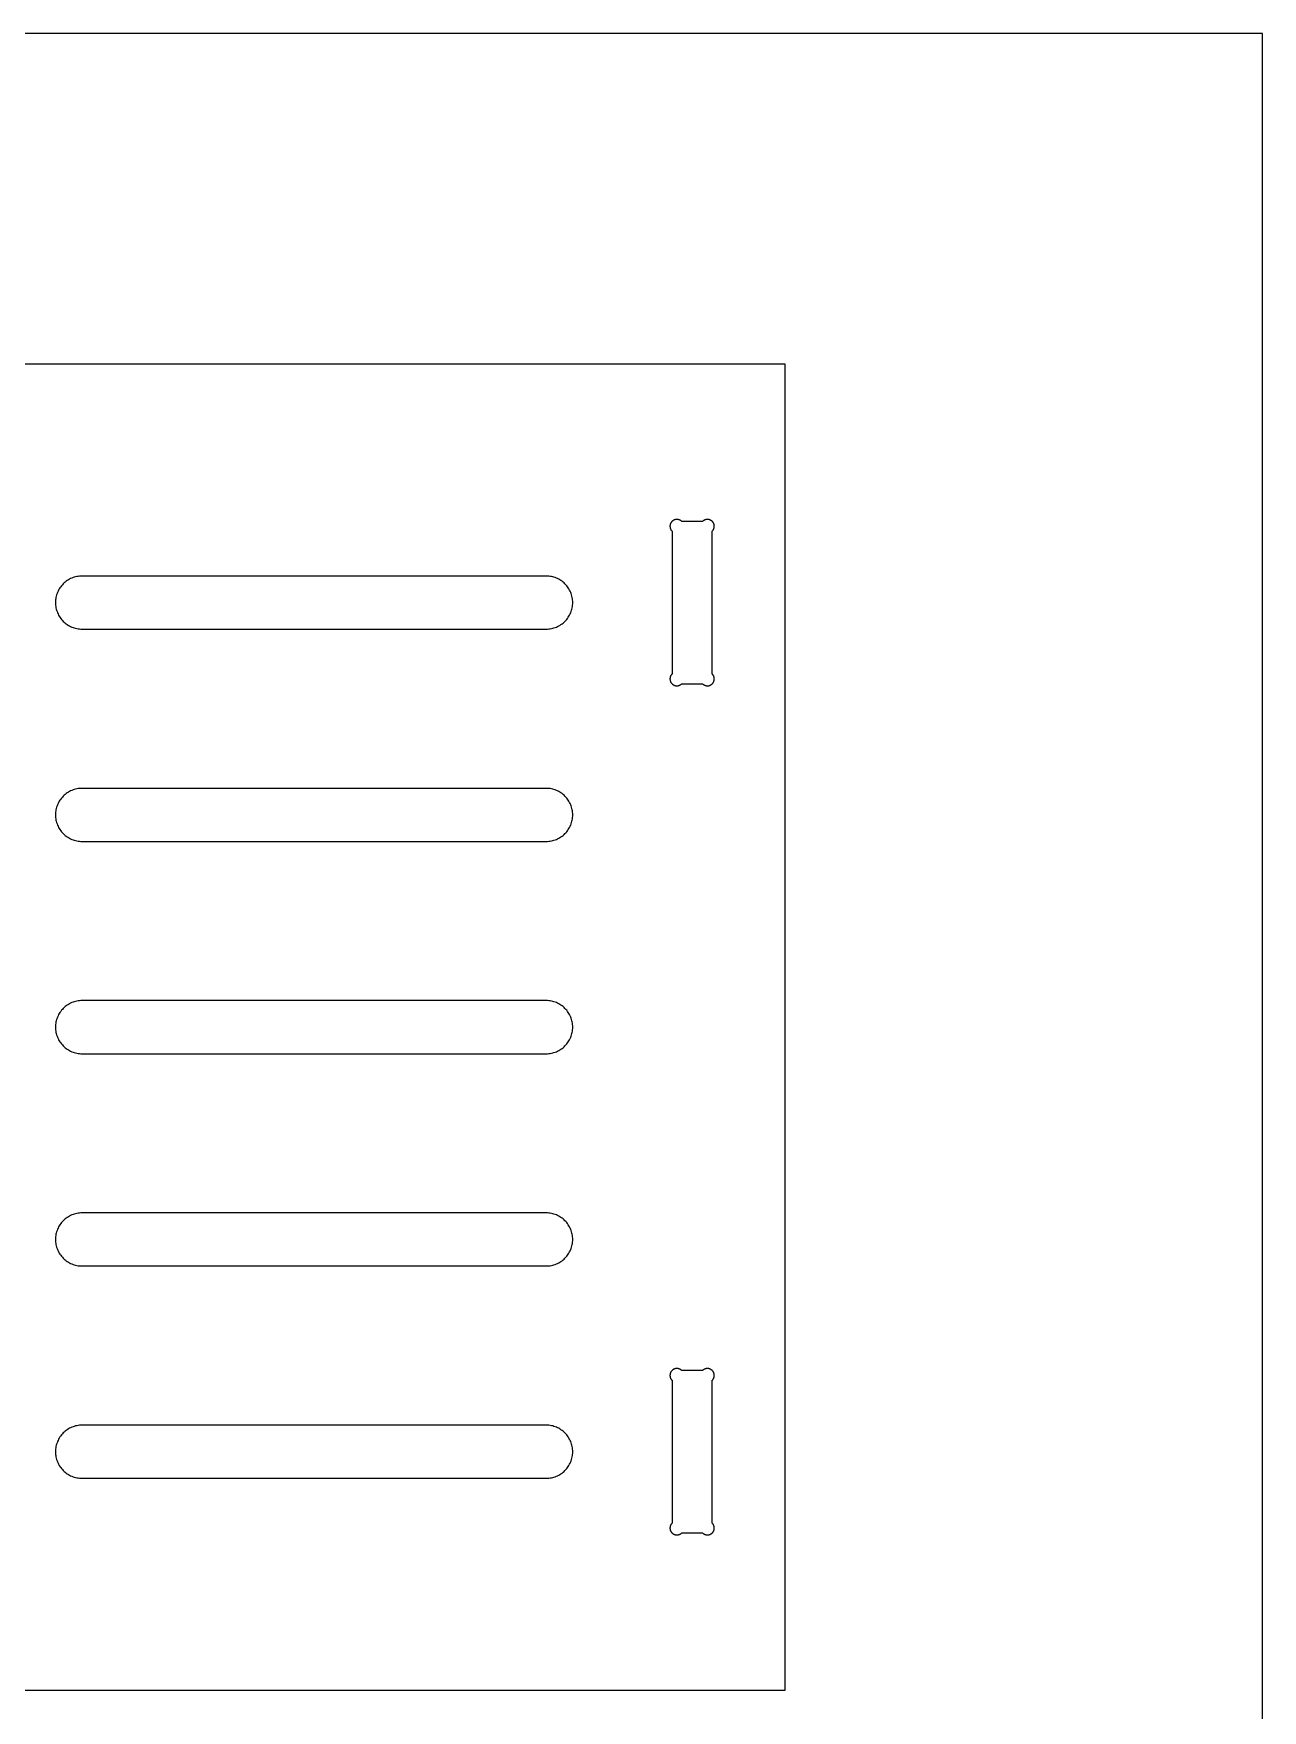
# Model space of a CAD drawing. Header units: inches. Extents: x 0 to 96, y 0 to 48.
# Drawn here: x 72.84 to 96, y 16.4 to 48 of the extents above; entities that cross this region are included whole.
import ezdxf

# ---------------------------------------------------------------- set-up
doc = ezdxf.new("R2010")
doc.units = ezdxf.units.IN
doc.header["$MEASUREMENT"] = 0
for name, color, linetype in [('CUT_INSIDE', 5, 'Continuous'), ('CUT_OUTSIDE', 1, 'Continuous'), ('SHEET_REF_DO_NOT_CUT', 8, 'Continuous')]:
    doc.layers.add(name, color=color, linetype=linetype)

msp = doc.modelspace()

# ---------------------------------------------------------------- linework, layer by layer
at = {"layer": 'CUT_INSIDE'}
for points in [[(85.0497, 38.812), (85.0449, 38.8162), (85.0399, 38.8201), (85.0346, 38.8238), (85.0293, 38.8272), (85.0237, 38.8304), (85.018, 38.8332), (85.0122, 38.8358), (85.0062, 38.8381), (85.0002, 38.8401), (84.994, 38.8418), (84.9878, 38.8432), (84.9815, 38.8443), (84.9752, 38.8451), (84.9688, 38.8456), (84.9624, 38.8457), (84.956, 38.8456), (84.9497, 38.8451), (84.9433, 38.8443), (84.9371, 38.8432), (84.9308, 38.8418), (84.9247, 38.8401), (84.9186, 38.8381), (84.9127, 38.8358), (84.9068, 38.8332), (84.9011, 38.8304), (84.8956, 38.8272), (84.8902, 38.8238), (84.885, 38.8201), (84.88, 38.8162), (84.8751, 38.812), (84.8705, 38.8076), (84.8661, 38.803), (84.8619, 38.7982), (84.858, 38.7932), (84.8543, 38.7879), (84.8509, 38.7826), (84.8478, 38.777), (84.8449, 38.7713), (84.8423, 38.7655), (84.84, 38.7595), (84.838, 38.7535), (84.8363, 38.7473), (84.8349, 38.7411), (84.8338, 38.7348), (84.833, 38.7285), (84.8326, 38.7221), (84.8324, 38.7157), (84.8326, 38.7093), (84.833, 38.703), (84.8338, 38.6966), (84.8349, 38.6904), (84.8363, 38.6841), (84.838, 38.678), (84.84, 38.6719), (84.8423, 38.666), (84.8449, 38.6601), (84.8478, 38.6544), (84.8509, 38.6489), (84.8543, 38.6435), (84.858, 38.6383), (84.8619, 38.6333), (84.8661, 38.6284), (84.8705, 38.6238), (84.8705, 35.9315), (84.8661, 35.9269), (84.8619, 35.922), (84.858, 35.917), (84.8543, 35.9118), (84.8509, 35.9064), (84.8478, 35.9009), (84.8449, 35.8952), (84.8423, 35.8893), (84.84, 35.8834), (84.838, 35.8773), (84.8363, 35.8712), (84.8349, 35.8649), (84.8338, 35.8586), (84.833, 35.8523), (84.8326, 35.8459), (84.8324, 35.8396), (84.8326, 35.8332), (84.833, 35.8268), (84.8338, 35.8205), (84.8349, 35.8142), (84.8363, 35.808), (84.838, 35.8018), (84.84, 35.7958), (84.8423, 35.7898), (84.8449, 35.784), (84.8478, 35.7783), (84.8509, 35.7727), (84.8543, 35.7673), (84.858, 35.7621), (84.8619, 35.7571), (84.8661, 35.7523), (84.8705, 35.7476), (84.8751, 35.7432), (84.88, 35.7391), (84.885, 35.7352), (84.8902, 35.7315), (84.8956, 35.7281), (84.9011, 35.7249), (84.9068, 35.7221), (84.9127, 35.7195), (84.9186, 35.7172), (84.9247, 35.7152), (84.9308, 35.7135), (84.9371, 35.7121), (84.9433, 35.711), (84.9497, 35.7102), (84.956, 35.7097), (84.9624, 35.7096), (84.9688, 35.7097), (84.9752, 35.7102), (84.9815, 35.711), (84.9878, 35.7121), (84.994, 35.7135), (85.0002, 35.7152), (85.0062, 35.7172), (85.0122, 35.7195), (85.018, 35.7221), (85.0237, 35.7249), (85.0293, 35.7281), (85.0346, 35.7315), (85.0399, 35.7352), (85.0449, 35.7391), (85.0497, 35.7432), (85.0543, 35.7476), (85.4457, 35.7476), (85.4503, 35.7432), (85.4551, 35.7391), (85.4601, 35.7352), (85.4654, 35.7315), (85.4707, 35.7281), (85.4763, 35.7249), (85.482, 35.7221), (85.4878, 35.7195), (85.4938, 35.7172), (85.4998, 35.7152), (85.506, 35.7135), (85.5122, 35.7121), (85.5185, 35.711), (85.5248, 35.7102), (85.5312, 35.7097), (85.5376, 35.7096), (85.544, 35.7097), (85.5503, 35.7102), (85.5567, 35.711), (85.5629, 35.7121), (85.5692, 35.7135), (85.5753, 35.7152), (85.5814, 35.7172), (85.5873, 35.7195), (85.5932, 35.7221), (85.5989, 35.7249), (85.6044, 35.7281), (85.6098, 35.7315), (85.615, 35.7352), (85.62, 35.7391), (85.6249, 35.7432), (85.6295, 35.7476), (85.6339, 35.7523), (85.6381, 35.7571), (85.642, 35.7621), (85.6457, 35.7673), (85.6491, 35.7727), (85.6522, 35.7783), (85.6551, 35.784), (85.6577, 35.7898), (85.66, 35.7958), (85.662, 35.8018), (85.6637, 35.808), (85.6651, 35.8142), (85.6662, 35.8205), (85.667, 35.8268), (85.6674, 35.8332), (85.6676, 35.8396), (85.6674, 35.8459), (85.667, 35.8523), (85.6662, 35.8586), (85.6651, 35.8649), (85.6637, 35.8712), (85.662, 35.8773), (85.66, 35.8834), (85.6577, 35.8893), (85.6551, 35.8952), (85.6522, 35.9009), (85.6491, 35.9064), (85.6457, 35.9118), (85.642, 35.917), (85.6381, 35.922), (85.6339, 35.9269), (85.6295, 35.9315), (85.6295, 38.6238), (85.6339, 38.6284), (85.6381, 38.6333), (85.642, 38.6383), (85.6457, 38.6435), (85.6491, 38.6489), (85.6522, 38.6544), (85.6551, 38.6601), (85.6577, 38.666), (85.66, 38.6719), (85.662, 38.678), (85.6637, 38.6841), (85.6651, 38.6904), (85.6662, 38.6966), (85.667, 38.703), (85.6674, 38.7093), (85.6676, 38.7157), (85.6674, 38.7221), (85.667, 38.7285), (85.6662, 38.7348), (85.6651, 38.7411), (85.6637, 38.7473), (85.662, 38.7535), (85.66, 38.7595), (85.6577, 38.7655), (85.6551, 38.7713), (85.6522, 38.777), (85.6491, 38.7826), (85.6457, 38.7879), (85.642, 38.7932), (85.6381, 38.7982), (85.6339, 38.803), (85.6295, 38.8076), (85.6249, 38.812), (85.62, 38.8162), (85.615, 38.8201), (85.6098, 38.8238), (85.6044, 38.8272), (85.5989, 38.8304), (85.5932, 38.8332), (85.5873, 38.8358), (85.5814, 38.8381), (85.5753, 38.8401), (85.5692, 38.8418), (85.5629, 38.8432), (85.5567, 38.8443), (85.5503, 38.8451), (85.544, 38.8456), (85.5376, 38.8457), (85.5312, 38.8456), (85.5248, 38.8451), (85.5185, 38.8443), (85.5122, 38.8432), (85.506, 38.8418), (85.4998, 38.8401), (85.4938, 38.8381), (85.4878, 38.8358), (85.482, 38.8332), (85.4763, 38.8304), (85.4707, 38.8272), (85.4654, 38.8238), (85.4601, 38.8201), (85.4551, 38.8162), (85.4503, 38.812), (85.4457, 38.8076), (85.0543, 38.8076)], [(82.5734, 37.7722), (82.549, 37.7752), (82.5245, 37.777), (82.5, 37.7776), (73.75, 37.7776), (73.7255, 37.777), (73.701, 37.7752), (73.6766, 37.7722), (73.6525, 37.768), (73.6285, 37.7627), (73.6049, 37.7561), (73.5816, 37.7484), (73.5587, 37.7396), (73.5362, 37.7296), (73.5143, 37.7186), (73.4929, 37.7065), (73.4722, 37.6934), (73.4522, 37.6792), (73.4328, 37.6642), (73.4142, 37.6481), (73.3964, 37.6312), (73.3795, 37.6134), (73.3635, 37.5948), (73.3484, 37.5755), (73.3343, 37.5554), (73.3211, 37.5347), (73.309, 37.5133), (73.298, 37.4914), (73.2881, 37.469), (73.2792, 37.4461), (73.2715, 37.4228), (73.265, 37.3991), (73.2596, 37.3752), (73.2554, 37.351), (73.2524, 37.3267), (73.2506, 37.3022), (73.25, 37.2776), (73.2506, 37.2531), (73.2524, 37.2286), (73.2554, 37.2043), (73.2596, 37.1801), (73.265, 37.1562), (73.2715, 37.1325), (73.2792, 37.1092), (73.2881, 37.0863), (73.298, 37.0639), (73.309, 37.0419), (73.3211, 37.0206), (73.3343, 36.9999), (73.3484, 36.9798), (73.3635, 36.9604), (73.3795, 36.9419), (73.3964, 36.9241), (73.4142, 36.9072), (73.4328, 36.8911), (73.4522, 36.876), (73.4722, 36.8619), (73.4929, 36.8488), (73.5143, 36.8367), (73.5362, 36.8257), (73.5587, 36.8157), (73.5816, 36.8069), (73.6049, 36.7992), (73.6285, 36.7926), (73.6525, 36.7873), (73.6766, 36.7831), (73.701, 36.7801), (73.7255, 36.7782), (73.75, 36.7776), (82.5, 36.7776), (82.5245, 36.7782), (82.549, 36.7801), (82.5734, 36.7831), (82.5975, 36.7873), (82.6215, 36.7926), (82.6451, 36.7992), (82.6684, 36.8069), (82.6913, 36.8157), (82.7138, 36.8257), (82.7357, 36.8367), (82.7571, 36.8488), (82.7778, 36.8619), (82.7978, 36.876), (82.8172, 36.8911), (82.8358, 36.9072), (82.8536, 36.9241), (82.8705, 36.9419), (82.8865, 36.9604), (82.9016, 36.9798), (82.9157, 36.9999), (82.9289, 37.0206), (82.941, 37.0419), (82.952, 37.0639), (82.9619, 37.0863), (82.9708, 37.1092), (82.9785, 37.1325), (82.985, 37.1562), (82.9904, 37.1801), (82.9946, 37.2043), (82.9976, 37.2286), (82.9994, 37.2531), (83, 37.2776), (82.9994, 37.3022), (82.9976, 37.3267), (82.9946, 37.351), (82.9904, 37.3752), (82.985, 37.3991), (82.9785, 37.4228), (82.9708, 37.4461), (82.9619, 37.469), (82.952, 37.4914), (82.941, 37.5133), (82.9289, 37.5347), (82.9157, 37.5554), (82.9016, 37.5755), (82.8865, 37.5948), (82.8705, 37.6134), (82.8536, 37.6312), (82.8358, 37.6481), (82.8172, 37.6642), (82.7978, 37.6792), (82.7778, 37.6934), (82.7571, 37.7065), (82.7357, 37.7186), (82.7138, 37.7296), (82.6913, 37.7396), (82.6684, 37.7484), (82.6451, 37.7561), (82.6215, 37.7627), (82.5975, 37.768)], [(82.5734, 33.7722), (82.549, 33.7752), (82.5245, 33.777), (82.5, 33.7776), (73.75, 33.7776), (73.7255, 33.777), (73.701, 33.7752), (73.6766, 33.7722), (73.6525, 33.768), (73.6285, 33.7627), (73.6049, 33.7561), (73.5816, 33.7484), (73.5587, 33.7396), (73.5362, 33.7296), (73.5143, 33.7186), (73.4929, 33.7065), (73.4722, 33.6934), (73.4522, 33.6792), (73.4328, 33.6642), (73.4142, 33.6481), (73.3964, 33.6312), (73.3795, 33.6134), (73.3635, 33.5948), (73.3484, 33.5755), (73.3343, 33.5554), (73.3211, 33.5347), (73.309, 33.5133), (73.298, 33.4914), (73.2881, 33.469), (73.2792, 33.4461), (73.2715, 33.4228), (73.265, 33.3991), (73.2596, 33.3752), (73.2554, 33.351), (73.2524, 33.3267), (73.2506, 33.3022), (73.25, 33.2776), (73.2506, 33.2531), (73.2524, 33.2286), (73.2554, 33.2043), (73.2596, 33.1801), (73.265, 33.1562), (73.2715, 33.1325), (73.2792, 33.1092), (73.2881, 33.0863), (73.298, 33.0639), (73.309, 33.0419), (73.3211, 33.0206), (73.3343, 32.9999), (73.3484, 32.9798), (73.3635, 32.9604), (73.3795, 32.9419), (73.3964, 32.9241), (73.4142, 32.9072), (73.4328, 32.8911), (73.4522, 32.876), (73.4722, 32.8619), (73.4929, 32.8488), (73.5143, 32.8367), (73.5362, 32.8257), (73.5587, 32.8157), (73.5816, 32.8069), (73.6049, 32.7992), (73.6285, 32.7926), (73.6525, 32.7873), (73.6766, 32.7831), (73.701, 32.7801), (73.7255, 32.7782), (73.75, 32.7776), (82.5, 32.7776), (82.5245, 32.7782), (82.549, 32.7801), (82.5734, 32.7831), (82.5975, 32.7873), (82.6215, 32.7926), (82.6451, 32.7992), (82.6684, 32.8069), (82.6913, 32.8157), (82.7138, 32.8257), (82.7357, 32.8367), (82.7571, 32.8488), (82.7778, 32.8619), (82.7978, 32.876), (82.8172, 32.8911), (82.8358, 32.9072), (82.8536, 32.9241), (82.8705, 32.9419), (82.8865, 32.9604), (82.9016, 32.9798), (82.9157, 32.9999), (82.9289, 33.0206), (82.941, 33.0419), (82.952, 33.0639), (82.9619, 33.0863), (82.9708, 33.1092), (82.9785, 33.1325), (82.985, 33.1562), (82.9904, 33.1801), (82.9946, 33.2043), (82.9976, 33.2286), (82.9994, 33.2531), (83, 33.2776), (82.9994, 33.3022), (82.9976, 33.3267), (82.9946, 33.351), (82.9904, 33.3752), (82.985, 33.3991), (82.9785, 33.4228), (82.9708, 33.4461), (82.9619, 33.469), (82.952, 33.4914), (82.941, 33.5133), (82.9289, 33.5347), (82.9157, 33.5554), (82.9016, 33.5755), (82.8865, 33.5948), (82.8705, 33.6134), (82.8536, 33.6312), (82.8358, 33.6481), (82.8172, 33.6642), (82.7978, 33.6792), (82.7778, 33.6934), (82.7571, 33.7065), (82.7357, 33.7186), (82.7138, 33.7296), (82.6913, 33.7396), (82.6684, 33.7484), (82.6451, 33.7561), (82.6215, 33.7627), (82.5975, 33.768)], [(82.549, 29.7752), (82.5245, 29.777), (82.5, 29.7776), (73.75, 29.7776), (73.7255, 29.777), (73.701, 29.7752), (73.6766, 29.7722), (73.6525, 29.768), (73.6285, 29.7627), (73.6049, 29.7561), (73.5816, 29.7484), (73.5587, 29.7396), (73.5362, 29.7296), (73.5143, 29.7186), (73.4929, 29.7065), (73.4722, 29.6934), (73.4522, 29.6792), (73.4328, 29.6642), (73.4142, 29.6481), (73.3964, 29.6312), (73.3795, 29.6134), (73.3635, 29.5948), (73.3484, 29.5755), (73.3343, 29.5554), (73.3211, 29.5347), (73.309, 29.5133), (73.298, 29.4914), (73.2881, 29.469), (73.2792, 29.4461), (73.2715, 29.4228), (73.265, 29.3991), (73.2596, 29.3752), (73.2554, 29.351), (73.2524, 29.3267), (73.2506, 29.3022), (73.25, 29.2776), (73.2506, 29.2531), (73.2524, 29.2286), (73.2554, 29.2043), (73.2596, 29.1801), (73.265, 29.1562), (73.2715, 29.1325), (73.2792, 29.1092), (73.2881, 29.0863), (73.298, 29.0639), (73.309, 29.0419), (73.3211, 29.0206), (73.3343, 28.9999), (73.3484, 28.9798), (73.3635, 28.9604), (73.3795, 28.9419), (73.3964, 28.9241), (73.4142, 28.9072), (73.4328, 28.8911), (73.4522, 28.876), (73.4722, 28.8619), (73.4929, 28.8488), (73.5143, 28.8367), (73.5362, 28.8257), (73.5587, 28.8157), (73.5816, 28.8069), (73.6049, 28.7992), (73.6285, 28.7926), (73.6525, 28.7873), (73.6766, 28.7831), (73.701, 28.7801), (73.7255, 28.7782), (73.75, 28.7776), (82.5, 28.7776), (82.5245, 28.7782), (82.549, 28.7801), (82.5734, 28.7831), (82.5975, 28.7873), (82.6215, 28.7926), (82.6451, 28.7992), (82.6684, 28.8069), (82.6913, 28.8157), (82.7138, 28.8257), (82.7357, 28.8367), (82.7571, 28.8488), (82.7778, 28.8619), (82.7978, 28.876), (82.8172, 28.8911), (82.8358, 28.9072), (82.8536, 28.9241), (82.8705, 28.9419), (82.8865, 28.9604), (82.9016, 28.9798), (82.9157, 28.9999), (82.9289, 29.0206), (82.941, 29.0419), (82.952, 29.0639), (82.9619, 29.0863), (82.9708, 29.1092), (82.9785, 29.1325), (82.985, 29.1562), (82.9904, 29.1801), (82.9946, 29.2043), (82.9976, 29.2286), (82.9994, 29.2531), (83, 29.2776), (82.9994, 29.3022), (82.9976, 29.3267), (82.9946, 29.351), (82.9904, 29.3752), (82.985, 29.3991), (82.9785, 29.4228), (82.9708, 29.4461), (82.9619, 29.469), (82.952, 29.4914), (82.941, 29.5133), (82.9289, 29.5347), (82.9157, 29.5554), (82.9016, 29.5755), (82.8865, 29.5948), (82.8705, 29.6134), (82.8536, 29.6312), (82.8358, 29.6481), (82.8172, 29.6642), (82.7978, 29.6792), (82.7778, 29.6934), (82.7571, 29.7065), (82.7357, 29.7186), (82.7138, 29.7296), (82.6913, 29.7396), (82.6684, 29.7484), (82.6451, 29.7561), (82.6215, 29.7627), (82.5975, 29.768), (82.5734, 29.7722)], [(82.549, 25.7752), (82.5245, 25.777), (82.5, 25.7776), (73.75, 25.7776), (73.7255, 25.777), (73.701, 25.7752), (73.6766, 25.7722), (73.6525, 25.768), (73.6285, 25.7627), (73.6049, 25.7561), (73.5816, 25.7484), (73.5587, 25.7396), (73.5362, 25.7296), (73.5143, 25.7186), (73.4929, 25.7065), (73.4722, 25.6934), (73.4522, 25.6792), (73.4328, 25.6642), (73.4142, 25.6481), (73.3964, 25.6312), (73.3795, 25.6134), (73.3635, 25.5948), (73.3484, 25.5755), (73.3343, 25.5554), (73.3211, 25.5347), (73.309, 25.5133), (73.298, 25.4914), (73.2881, 25.469), (73.2792, 25.4461), (73.2715, 25.4228), (73.265, 25.3991), (73.2596, 25.3752), (73.2554, 25.351), (73.2524, 25.3267), (73.2506, 25.3022), (73.25, 25.2776), (73.2506, 25.2531), (73.2524, 25.2286), (73.2554, 25.2043), (73.2596, 25.1801), (73.265, 25.1562), (73.2715, 25.1325), (73.2792, 25.1092), (73.2881, 25.0863), (73.298, 25.0639), (73.309, 25.0419), (73.3211, 25.0206), (73.3343, 24.9999), (73.3484, 24.9798), (73.3635, 24.9604), (73.3795, 24.9419), (73.3964, 24.9241), (73.4142, 24.9072), (73.4328, 24.8911), (73.4522, 24.876), (73.4722, 24.8619), (73.4929, 24.8488), (73.5143, 24.8367), (73.5362, 24.8257), (73.5587, 24.8157), (73.5816, 24.8069), (73.6049, 24.7992), (73.6285, 24.7926), (73.6525, 24.7873), (73.6766, 24.7831), (73.701, 24.7801), (73.7255, 24.7782), (73.75, 24.7776), (82.5, 24.7776), (82.5245, 24.7782), (82.549, 24.7801), (82.5734, 24.7831), (82.5975, 24.7873), (82.6215, 24.7926), (82.6451, 24.7992), (82.6684, 24.8069), (82.6913, 24.8157), (82.7138, 24.8257), (82.7357, 24.8367), (82.7571, 24.8488), (82.7778, 24.8619), (82.7978, 24.876), (82.8172, 24.8911), (82.8358, 24.9072), (82.8536, 24.9241), (82.8705, 24.9419), (82.8865, 24.9604), (82.9016, 24.9798), (82.9157, 24.9999), (82.9289, 25.0206), (82.941, 25.0419), (82.952, 25.0639), (82.9619, 25.0863), (82.9708, 25.1092), (82.9785, 25.1325), (82.985, 25.1562), (82.9904, 25.1801), (82.9946, 25.2043), (82.9976, 25.2286), (82.9994, 25.2531), (83, 25.2776), (82.9994, 25.3022), (82.9976, 25.3267), (82.9946, 25.351), (82.9904, 25.3752), (82.985, 25.3991), (82.9785, 25.4228), (82.9708, 25.4461), (82.9619, 25.469), (82.952, 25.4914), (82.941, 25.5133), (82.9289, 25.5347), (82.9157, 25.5554), (82.9016, 25.5755), (82.8865, 25.5948), (82.8705, 25.6134), (82.8536, 25.6312), (82.8358, 25.6481), (82.8172, 25.6642), (82.7978, 25.6792), (82.7778, 25.6934), (82.7571, 25.7065), (82.7357, 25.7186), (82.7138, 25.7296), (82.6913, 25.7396), (82.6684, 25.7484), (82.6451, 25.7561), (82.6215, 25.7627), (82.5975, 25.768), (82.5734, 25.7722)], [(84.8661, 19.9269), (84.8619, 19.922), (84.858, 19.917), (84.8543, 19.9118), (84.8509, 19.9064), (84.8478, 19.9009), (84.8449, 19.8952), (84.8423, 19.8893), (84.84, 19.8834), (84.838, 19.8773), (84.8363, 19.8712), (84.8349, 19.8649), (84.8338, 19.8586), (84.833, 19.8523), (84.8326, 19.8459), (84.8324, 19.8396), (84.8326, 19.8332), (84.833, 19.8268), (84.8338, 19.8205), (84.8349, 19.8142), (84.8363, 19.808), (84.838, 19.8018), (84.84, 19.7958), (84.8423, 19.7898), (84.8449, 19.784), (84.8478, 19.7783), (84.8509, 19.7727), (84.8543, 19.7673), (84.858, 19.7621), (84.8619, 19.7571), (84.8661, 19.7523), (84.8705, 19.7476), (84.8751, 19.7432), (84.88, 19.7391), (84.885, 19.7352), (84.8902, 19.7315), (84.8956, 19.7281), (84.9011, 19.7249), (84.9068, 19.7221), (84.9127, 19.7195), (84.9186, 19.7172), (84.9247, 19.7152), (84.9308, 19.7135), (84.9371, 19.7121), (84.9433, 19.711), (84.9497, 19.7102), (84.956, 19.7097), (84.9624, 19.7096), (84.9688, 19.7097), (84.9752, 19.7102), (84.9815, 19.711), (84.9878, 19.7121), (84.994, 19.7135), (85.0002, 19.7152), (85.0062, 19.7172), (85.0122, 19.7195), (85.018, 19.7221), (85.0237, 19.7249), (85.0293, 19.7281), (85.0346, 19.7315), (85.0399, 19.7352), (85.0449, 19.7391), (85.0497, 19.7432), (85.0543, 19.7476), (85.4457, 19.7476), (85.4503, 19.7432), (85.4551, 19.7391), (85.4601, 19.7352), (85.4654, 19.7315), (85.4707, 19.7281), (85.4763, 19.7249), (85.482, 19.7221), (85.4878, 19.7195), (85.4938, 19.7172), (85.4998, 19.7152), (85.506, 19.7135), (85.5122, 19.7121), (85.5185, 19.711), (85.5248, 19.7102), (85.5312, 19.7097), (85.5376, 19.7096), (85.544, 19.7097), (85.5503, 19.7102), (85.5567, 19.711), (85.5629, 19.7121), (85.5692, 19.7135), (85.5753, 19.7152), (85.5814, 19.7172), (85.5873, 19.7195), (85.5932, 19.7221), (85.5989, 19.7249), (85.6044, 19.7281), (85.6098, 19.7315), (85.615, 19.7352), (85.62, 19.7391), (85.6249, 19.7432), (85.6295, 19.7476), (85.6339, 19.7523), (85.6381, 19.7571), (85.642, 19.7621), (85.6457, 19.7673), (85.6491, 19.7727), (85.6522, 19.7783), (85.6551, 19.784), (85.6577, 19.7898), (85.66, 19.7958), (85.662, 19.8018), (85.6637, 19.808), (85.6651, 19.8142), (85.6662, 19.8205), (85.667, 19.8268), (85.6674, 19.8332), (85.6676, 19.8396), (85.6674, 19.8459), (85.667, 19.8523), (85.6662, 19.8586), (85.6651, 19.8649), (85.6637, 19.8712), (85.662, 19.8773), (85.66, 19.8834), (85.6577, 19.8893), (85.6551, 19.8952), (85.6522, 19.9009), (85.6491, 19.9064), (85.6457, 19.9118), (85.642, 19.917), (85.6381, 19.922), (85.6339, 19.9269), (85.6295, 19.9315), (85.6295, 22.6238), (85.6339, 22.6284), (85.6381, 22.6333), (85.642, 22.6383), (85.6457, 22.6435), (85.6491, 22.6489), (85.6522, 22.6544), (85.6551, 22.6601), (85.6577, 22.666), (85.66, 22.6719), (85.662, 22.678), (85.6637, 22.6841), (85.6651, 22.6904), (85.6662, 22.6966), (85.667, 22.703), (85.6674, 22.7093), (85.6676, 22.7157), (85.6674, 22.7221), (85.667, 22.7285), (85.6662, 22.7348), (85.6651, 22.7411), (85.6637, 22.7473), (85.662, 22.7535), (85.66, 22.7595), (85.6577, 22.7655), (85.6551, 22.7713), (85.6522, 22.777), (85.6491, 22.7826), (85.6457, 22.7879), (85.642, 22.7932), (85.6381, 22.7982), (85.6339, 22.803), (85.6295, 22.8076), (85.6249, 22.812), (85.62, 22.8162), (85.615, 22.8201), (85.6098, 22.8238), (85.6044, 22.8272), (85.5989, 22.8304), (85.5932, 22.8332), (85.5873, 22.8358), (85.5814, 22.8381), (85.5753, 22.8401), (85.5692, 22.8418), (85.5629, 22.8432), (85.5567, 22.8443), (85.5503, 22.8451), (85.544, 22.8456), (85.5376, 22.8457), (85.5312, 22.8456), (85.5248, 22.8451), (85.5185, 22.8443), (85.5122, 22.8432), (85.506, 22.8418), (85.4998, 22.8401), (85.4938, 22.8381), (85.4878, 22.8358), (85.482, 22.8332), (85.4763, 22.8304), (85.4707, 22.8272), (85.4654, 22.8238), (85.4601, 22.8201), (85.4551, 22.8162), (85.4503, 22.812), (85.4457, 22.8076), (85.0543, 22.8076), (85.0497, 22.812), (85.0449, 22.8162), (85.0399, 22.8201), (85.0346, 22.8238), (85.0293, 22.8272), (85.0237, 22.8304), (85.018, 22.8332), (85.0122, 22.8358), (85.0062, 22.8381), (85.0002, 22.8401), (84.994, 22.8418), (84.9878, 22.8432), (84.9815, 22.8443), (84.9752, 22.8451), (84.9688, 22.8456), (84.9624, 22.8457), (84.956, 22.8456), (84.9497, 22.8451), (84.9433, 22.8443), (84.9371, 22.8432), (84.9308, 22.8418), (84.9247, 22.8401), (84.9186, 22.8381), (84.9127, 22.8358), (84.9068, 22.8332), (84.9011, 22.8304), (84.8956, 22.8272), (84.8902, 22.8238), (84.885, 22.8201), (84.88, 22.8162), (84.8751, 22.812), (84.8705, 22.8076), (84.8661, 22.803), (84.8619, 22.7982), (84.858, 22.7932), (84.8543, 22.7879), (84.8509, 22.7826), (84.8478, 22.777), (84.8449, 22.7713), (84.8423, 22.7655), (84.84, 22.7595), (84.838, 22.7535), (84.8363, 22.7473), (84.8349, 22.7411), (84.8338, 22.7348), (84.833, 22.7285), (84.8326, 22.7221), (84.8324, 22.7157), (84.8326, 22.7093), (84.833, 22.703), (84.8338, 22.6966), (84.8349, 22.6904), (84.8363, 22.6841), (84.838, 22.678), (84.84, 22.6719), (84.8423, 22.666), (84.8449, 22.6601), (84.8478, 22.6544), (84.8509, 22.6489), (84.8543, 22.6435), (84.858, 22.6383), (84.8619, 22.6333), (84.8661, 22.6284), (84.8705, 22.6238), (84.8705, 19.9315)], [(82.549, 21.7752), (82.5245, 21.777), (82.5, 21.7776), (73.75, 21.7776), (73.7255, 21.777), (73.701, 21.7752), (73.6766, 21.7722), (73.6525, 21.768), (73.6285, 21.7627), (73.6049, 21.7561), (73.5816, 21.7484), (73.5587, 21.7396), (73.5362, 21.7296), (73.5143, 21.7186), (73.4929, 21.7065), (73.4722, 21.6934), (73.4522, 21.6792), (73.4328, 21.6642), (73.4142, 21.6481), (73.3964, 21.6312), (73.3795, 21.6134), (73.3635, 21.5948), (73.3484, 21.5755), (73.3343, 21.5554), (73.3211, 21.5347), (73.309, 21.5133), (73.298, 21.4914), (73.2881, 21.469), (73.2792, 21.4461), (73.2715, 21.4228), (73.265, 21.3991), (73.2596, 21.3752), (73.2554, 21.351), (73.2524, 21.3267), (73.2506, 21.3022), (73.25, 21.2776), (73.2506, 21.2531), (73.2524, 21.2286), (73.2554, 21.2043), (73.2596, 21.1801), (73.265, 21.1562), (73.2715, 21.1325), (73.2792, 21.1092), (73.2881, 21.0863), (73.298, 21.0639), (73.309, 21.0419), (73.3211, 21.0206), (73.3343, 20.9999), (73.3484, 20.9798), (73.3635, 20.9604), (73.3795, 20.9419), (73.3964, 20.9241), (73.4142, 20.9072), (73.4328, 20.8911), (73.4522, 20.876), (73.4722, 20.8619), (73.4929, 20.8488), (73.5143, 20.8367), (73.5362, 20.8257), (73.5587, 20.8157), (73.5816, 20.8069), (73.6049, 20.7992), (73.6285, 20.7926), (73.6525, 20.7873), (73.6766, 20.7831), (73.701, 20.7801), (73.7255, 20.7782), (73.75, 20.7776), (82.5, 20.7776), (82.5245, 20.7782), (82.549, 20.7801), (82.5734, 20.7831), (82.5975, 20.7873), (82.6215, 20.7926), (82.6451, 20.7992), (82.6684, 20.8069), (82.6913, 20.8157), (82.7138, 20.8257), (82.7357, 20.8367), (82.7571, 20.8488), (82.7778, 20.8619), (82.7978, 20.876), (82.8172, 20.8911), (82.8358, 20.9072), (82.8536, 20.9241), (82.8705, 20.9419), (82.8865, 20.9604), (82.9016, 20.9798), (82.9157, 20.9999), (82.9289, 21.0206), (82.941, 21.0419), (82.952, 21.0639), (82.9619, 21.0863), (82.9708, 21.1092), (82.9785, 21.1325), (82.985, 21.1562), (82.9904, 21.1801), (82.9946, 21.2043), (82.9976, 21.2286), (82.9994, 21.2531), (83, 21.2776), (82.9994, 21.3022), (82.9976, 21.3267), (82.9946, 21.351), (82.9904, 21.3752), (82.985, 21.3991), (82.9785, 21.4228), (82.9708, 21.4461), (82.9619, 21.469), (82.952, 21.4914), (82.941, 21.5133), (82.9289, 21.5347), (82.9157, 21.5554), (82.9016, 21.5755), (82.8865, 21.5948), (82.8705, 21.6134), (82.8536, 21.6312), (82.8358, 21.6481), (82.8172, 21.6642), (82.7978, 21.6792), (82.7778, 21.6934), (82.7571, 21.7065), (82.7357, 21.7186), (82.7138, 21.7296), (82.6913, 21.7396), (82.6684, 21.7484), (82.6451, 21.7561), (82.6215, 21.7627), (82.5975, 21.768), (82.5734, 21.7722)]]:
    msp.add_lwpolyline(points, close=True, dxfattribs=at)
at = {"layer": 'CUT_OUTSIDE'}
msp.add_lwpolyline([(87, 41.7776), (87, 16.7776), (55, 16.7776), (55, 41.7776)], close=True, dxfattribs=at)
at = {"layer": 'SHEET_REF_DO_NOT_CUT'}
msp.add_lwpolyline([(0, 0), (96, 0), (96, 48), (0, 48)], close=True, dxfattribs=at)

doc.saveas('drawing.dxf')
